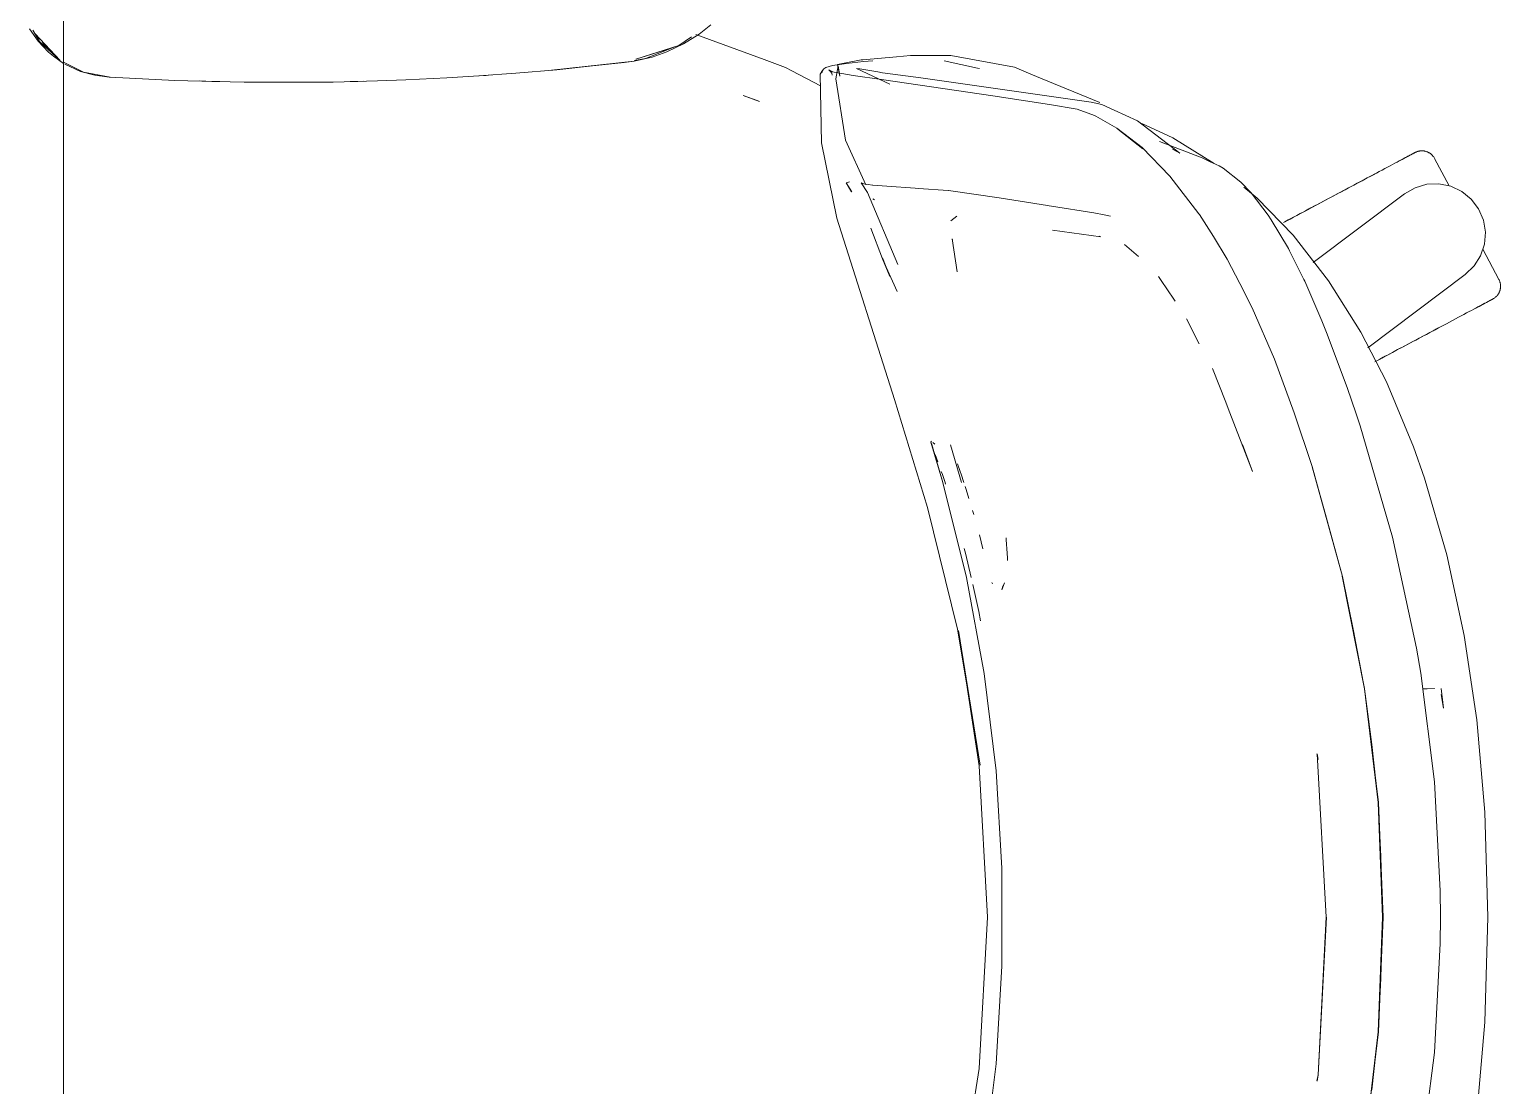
# Model space of a CAD drawing. Header units: millimetres. Extents: x 155927 to 326028, y -36033 to 97293.
# Drawn here: x 196290.9 to 196699, y 33483.2 to 33776 of the extents above; entities that cross this region are included whole.
import ezdxf

# ---------------------------------------------------------------- set-up
doc = ezdxf.new("R2010")
doc.units = ezdxf.units.MM
doc.header["$MEASUREMENT"] = 0
doc.layers.add('G-IMPT', color=8, linetype='CONTINUOUS', lineweight=9)
doc.layers.add('I-FURN', color=8, linetype='CONTINUOUS', lineweight=9)

msp = doc.modelspace()

# ---------------------------------------------------------------- linework, layer by layer
at = {"layer": 'G-IMPT'}
for p, q in [((196293.36, 33772.75), (196290.91, 33776.21)), ((196291.84, 33775.85), (196293.73, 33772.69)), ((196292.53, 33774.78), (196293.81, 33773.31)), ((196292.53, 33774.78), (196299.44, 33767.39)), ((196472.35, 33771.99), (196476.67, 33774.72)), ((196475.78, 33774.6), (196494.72, 33767.66)), ((196479.98, 33777.34), (196476.67, 33774.72)), ((196296.22, 33769.7), (196293.36, 33772.75)), ((196293.73, 33772.69), (196299.44, 33767.39)), ((196294.44, 33772.59), (196297.03, 33769.62)), ((196471.02, 33771.6), (196459.17, 33767.78)), ((196468.32, 33770.69), (196459.17, 33767.78)), ((196461.8, 33767.99), (196469.99, 33771.19)), ((196472.35, 33771.99), (196467.77, 33769.8)), ((196471.02, 33771.6), (196468.32, 33770.69)), ((196471.02, 33771.6), (196474.6, 33774.02)), ((196296.22, 33769.7), (196297.55, 33768.57)), ((196299.44, 33767.39), (196297.03, 33769.62)), ((196300.4, 33766.61), (196297.55, 33768.57)), ((196301.67, 33766.29), (196300.4, 33766.91)), ((196458.67, 33767.2), (196435.72, 33764.74)), ((196435.72, 33764.74), (196455.86, 33766.86)), ((196458.67, 33767.2), (196437.24, 33764.84)), ((196458.67, 33767.2), (196455.86, 33766.86)), ((196458.67, 33767.2), (196463.63, 33768.35)), ((196458.75, 33767.41), (196461.8, 33767.99)), ((196467.77, 33769.8), (196463.63, 33768.35)), ((196494.72, 33767.66), (196500.69, 33765.47)), ((196516.95, 33766.53), (196513.67, 33765.99)), ((196517.36, 33766.78), (196515.04, 33766.34)), ((196516.95, 33766.53), (196517.56, 33766.6)), ((196521.61, 33767.6), (196517.36, 33766.78)), ((196517.56, 33766.6), (196522.25, 33767.12)), ((196522.08, 33767.64), (196521.61, 33767.6)), ((196522.08, 33767.64), (196531.4, 33768.44)), ((196522.25, 33767.12), (196524.84, 33767.33)), ((196531.4, 33768.44), (196535.36, 33768.78)), ((196539.53, 33768.78), (196535.36, 33768.78)), ((196546.5, 33768.76), (196539.53, 33768.78)), ((196544.63, 33767.35), (196553.94, 33765.3)), ((196546.5, 33768.76), (196564.19, 33765.52)), ((196300.77, 33766.37), (196305.09, 33764.38)), ((196301.67, 33766.29), (196305.93, 33764.18)), ((196309.04, 33763.31), (196305.09, 33764.38)), ((196305.93, 33764.18), (196313.28, 33762.81)), ((196313.05, 33762.81), (196309.04, 33763.31)), ((196318.72, 33762.53), (196313.05, 33762.81)), ((196318.72, 33762.53), (196331.28, 33761.91)), ((196395.37, 33762.03), (196406.68, 33762.57)), ((196415.55, 33763.13), (196406.68, 33762.57)), ((196415.55, 33763.13), (196425.84, 33763.86)), ((196417.59, 33763.27), (196415.69, 33763.18)), ((196417.59, 33763.27), (196419.01, 33763.4)), ((196437.24, 33764.84), (196425.84, 33763.86)), ((196502.45, 33764.54), (196500.69, 33765.47)), ((196510.35, 33760.4), (196502.45, 33764.54)), ((196510.29, 33763.59), (196510.89, 33764.62)), ((196510.67, 33744.6), (196510.29, 33763.59)), ((196510.77, 33764), (196510.89, 33764.62)), ((196510.77, 33764), (196510.87, 33764.55)), ((196510.89, 33764.62), (196510.87, 33764.55)), ((196511.27, 33765.12), (196510.89, 33764.62)), ((196511.81, 33765.44), (196511.27, 33765.12)), ((196511.81, 33765.44), (196513.67, 33765.99)), ((196513.16, 33764.4), (196512.66, 33764.79)), ((196513.75, 33764.23), (196512.66, 33764.79)), ((196513.75, 33764.23), (196513.13, 33764.4)), ((196513.13, 33764.4), (196519.4, 33763.29)), ((196513.16, 33764.4), (196513.48, 33763.86)), ((196513.56, 33763.36), (196513.48, 33763.86)), ((196515.27, 33765.93), (196514.59, 33762.35)), ((196517.3, 33745.3), (196514.59, 33762.35)), ((196515.76, 33763.06), (196515.04, 33766.34)), ((196515.76, 33763.06), (196515.27, 33765.93)), ((196519.4, 33763.29), (196527.25, 33762.18)), ((196520.37, 33765.2), (196529.56, 33760.84)), ((196520.37, 33765.2), (196521.24, 33765.06)), ((196526.26, 33764.23), (196521.24, 33765.06)), ((196526.26, 33764.23), (196527.55, 33764.01)), ((196538.22, 33762.57), (196527.55, 33764.01)), ((196538.22, 33762.57), (196585.43, 33755.9)), ((196553.94, 33765.3), (196554.51, 33765.15)), ((196564.19, 33765.52), (196568.05, 33763.92)), ((196571.42, 33762.53), (196568.05, 33763.92)), ((196587.87, 33755.74), (196571.42, 33762.53)), ((196334.82, 33761.79), (196331.28, 33761.91)), ((196350.49, 33761.41), (196334.82, 33761.79)), ((196338.22, 33761.73), (196341.55, 33761.59)), ((196343.77, 33761.59), (196341.55, 33761.59)), ((196350.49, 33761.41), (196355, 33761.36)), ((196355, 33761.36), (196369.72, 33761.37)), ((196375.19, 33761.44), (196369.72, 33761.37)), ((196375.19, 33761.44), (196387.49, 33761.73)), ((196381.97, 33761.58), (196379.89, 33761.58)), ((196383.62, 33761.65), (196381.97, 33761.58)), ((196395.37, 33762.03), (196387.49, 33761.73)), ((196527.25, 33762.18), (196558.13, 33757.63)), ((196493.41, 33756.06), (196488.95, 33757.7)), ((196488.95, 33757.7), (196492.83, 33756.32)), ((196493.41, 33756.06), (196492.83, 33756.32)), ((196558.13, 33757.63), (196573.89, 33755.23)), ((196581.57, 33753.93), (196573.89, 33755.23)), ((196585.43, 33755.9), (196588.43, 33755.25)), ((196591.79, 33753.68), (196588.43, 33755.25)), ((196581.57, 33753.93), (196586.36, 33752.18)), ((196586.78, 33751.97), (196586.36, 33752.18)), ((196592.61, 33748.68), (196586.78, 33751.97)), ((196591.79, 33753.68), (196598.31, 33750.64)), ((196610.02, 33741.7), (196598.31, 33750.64)), ((196592.61, 33748.68), (196599.58, 33743.26)), ((196599.79, 33742.96), (196592.84, 33748.35)), ((196592.84, 33748.35), (196596.21, 33745.76)), ((196599.5, 33749.97), (196608.13, 33745.99)), ((196510.67, 33744.6), (196514.87, 33723.65)), ((196517.3, 33745.3), (196522.91, 33732.95)), ((196599.79, 33742.96), (196596.21, 33745.76)), ((196607.31, 33735.36), (196599.58, 33743.26)), ((196604.36, 33744.94), (196616.27, 33740.43)), ((196610.02, 33741.7), (196607.98, 33742.86)), ((196608.13, 33745.99), (196619.58, 33738.87)), ((196618.5, 33739.35), (196616.27, 33740.43)), ((196620.93, 33738.18), (196618.5, 33739.35)), ((196622.07, 33737.56), (196620.93, 33738.18)), ((196607.31, 33735.36), (196615.33, 33724.92)), ((196622.07, 33737.56), (196626.93, 33733.7)), ((196517.44, 33733.48), (196517.5, 33733.5)), ((196517.44, 33733.48), (196519.03, 33731.01)), ((196518.38, 33733.77), (196517.5, 33733.5)), ((196519.03, 33731.01), (196517.5, 33733.5)), ((196517.5, 33733.5), (196518.99, 33731.03)), ((196522.37, 33733.18), (196521.65, 33733.47)), ((196521.65, 33733.47), (196523.41, 33730.8)), ((196522.37, 33733.18), (196522.38, 33733.18)), ((196524.76, 33732.88), (196522.38, 33733.18)), ((196523.41, 33730.8), (196531.84, 33710.82)), ((196524.76, 33732.88), (196524.84, 33732.88)), ((196528.72, 33732.58), (196524.84, 33732.88)), ((196536.58, 33732.02), (196528.72, 33732.58)), ((196537.56, 33731.95), (196536.58, 33732.02)), ((196545.81, 33731.33), (196537.56, 33731.95)), ((196545.81, 33731.33), (196545.89, 33731.32)), ((196559.96, 33729.29), (196545.89, 33731.32)), ((196626.93, 33733.7), (196629.83, 33730.68)), ((196631.5, 33729.26), (196627.82, 33732.26)), ((196629.83, 33730.68), (196634.54, 33724.55)), ((196524.86, 33729.08), (196525.3, 33728.81)), ((196559.96, 33729.29), (196573.31, 33727.17)), ((196573.31, 33727.17), (196573.82, 33727.09)), ((196574.43, 33727), (196573.82, 33727.09)), ((196574.43, 33727), (196586.16, 33725.2)), ((196631.5, 33729.26), (196641.46, 33718.96)), ((196530.86, 33673.41), (196514.87, 33723.65)), ((196546.55, 33722.94), (196548.19, 33724.22)), ((196586.16, 33725.2), (196586.62, 33725.12)), ((196588.61, 33724.7), (196586.62, 33725.12)), ((196590.77, 33724.24), (196588.61, 33724.7)), ((196615.5, 33724.67), (196615.33, 33724.92)), ((196619.39, 33718.57), (196615.5, 33724.67)), ((196634.54, 33724.55), (196635.41, 33723.26)), ((196640.14, 33715.26), (196635.41, 33723.26)), ((196527.55, 33712.46), (196524.29, 33720.93)), ((196546.9, 33717.99), (196548.3, 33708.83)), ((196546.9, 33717.99), (196546.94, 33717.64)), ((196574.73, 33720.32), (196588.09, 33718.54)), ((196588.09, 33718.54), (196587.62, 33718.68)), ((196619.39, 33718.57), (196623.15, 33712.34)), ((196651.26, 33706.36), (196641.46, 33718.96)), ((196598.59, 33713.04), (196594.68, 33716.38)), ((196640.45, 33714.66), (196640.14, 33715.26)), ((196640.45, 33714.66), (196644.45, 33706.65)), ((196529.56, 33707.56), (196527.54, 33712.67)), ((196527.54, 33712.67), (196529.56, 33707.56)), ((196527.55, 33712.46), (196529.56, 33707.56)), ((196528.57, 33710.08), (196531.61, 33703.37)), ((196626.72, 33705.55), (196623.15, 33712.34)), ((196604.86, 33706.41), (196604.11, 33707.51)), ((196604.86, 33706.41), (196608.35, 33701.27)), ((196626.72, 33705.55), (196630.11, 33698.82)), ((196644.67, 33706.21), (196644.45, 33706.65)), ((196644.67, 33706.21), (196649.44, 33695.25)), ((196660.24, 33692.07), (196651.26, 33706.36)), ((196608.35, 33701.27), (196608.75, 33700.7)), ((196636.29, 33684.6), (196630.11, 33698.82)), ((196611.89, 33695.8), (196615.43, 33688.83)), ((196649.44, 33695.25), (196650.92, 33691.57)), ((196656.52, 33676.5), (196650.92, 33691.57)), ((196667.33, 33678.29), (196660.24, 33692.07)), ((196622.78, 33672.64), (196619.06, 33681.96)), ((196619.06, 33681.96), (196620.06, 33679.72)), ((196641.75, 33669.72), (196636.29, 33684.6)), ((196674.84, 33660.32), (196667.33, 33678.29)), ((196540.04, 33643.43), (196530.86, 33673.41)), ((196623.45, 33670.91), (196622.78, 33672.64)), ((196656.52, 33676.5), (196658.86, 33669.67)), ((196630.16, 33653.46), (196623.45, 33670.91)), ((196641.75, 33669.72), (196646.75, 33654.8)), ((196660.05, 33666.07), (196658.86, 33669.67)), ((196660.05, 33666.07), (196669, 33635.24)), ((196541, 33661.6), (196541.13, 33661.85)), ((196544.27, 33650.38), (196541, 33661.6)), ((196544.27, 33650.38), (196541.15, 33661.2)), ((196541.21, 33660.91), (196541.15, 33661.2)), ((196544.27, 33650.38), (196541.21, 33660.91)), ((196542.09, 33661.06), (196541.48, 33661.45)), ((196542.09, 33661.06), (196541.88, 33661.21)), ((196549.46, 33650.38), (196546.43, 33660.81)), ((196630.16, 33653.46), (196627.44, 33660.89)), ((196542.54, 33657.13), (196542.14, 33658.2)), ((196542.89, 33656.16), (196542.54, 33657.13)), ((196674.84, 33660.32), (196677.92, 33651.58)), ((196543.87, 33653.41), (196544.16, 33652.61)), ((196544.9, 33650.38), (196544.16, 33652.61)), ((196548.34, 33655.56), (196549.1, 33653.4)), ((196549.35, 33652.68), (196549.1, 33653.4)), ((196549.35, 33652.68), (196550.12, 33650.37)), ((196650.48, 33641.55), (196646.71, 33654.71)), ((196655.14, 33624.3), (196646.71, 33654.71)), ((196655.14, 33624.3), (196646.75, 33654.8)), ((196550.82, 33624.06), (196544.27, 33650.38)), ((196544.9, 33650.38), (196545.05, 33649.92)), ((196550.5, 33649.24), (196550.75, 33648.46)), ((196550.75, 33648.46), (196551.54, 33645.97)), ((196677.92, 33651.58), (196684.09, 33630.34)), ((196540.04, 33643.43), (196548.35, 33609.75)), ((196552.53, 33642.67), (196552.86, 33641.55)), ((196650.48, 33641.55), (196655.14, 33624.3)), ((196554.44, 33635.88), (196555.43, 33632.02)), ((196554.44, 33635.88), (196554.83, 33634.35)), ((196550.58, 33630.8), (196550.24, 33632.08)), ((196561.86, 33634.53), (196561.82, 33635.01)), ((196562.13, 33630.82), (196561.86, 33634.53)), ((196675.66, 33604.45), (196669, 33635.24)), ((196552.14, 33624.05), (196550.58, 33630.8)), ((196562.13, 33630.82), (196562.23, 33629.45)), ((196562.24, 33628.75), (196562.23, 33629.45)), ((196684.09, 33630.34), (196688.91, 33607.98)), ((196550.82, 33624.06), (196555.75, 33597.4)), ((196661.31, 33593.18), (196655.1, 33624.42)), ((196655.1, 33624.42), (196661.31, 33593.25)), ((196655.14, 33624.3), (196658.21, 33609.28)), ((196554.29, 33614.65), (196552.59, 33622.07)), ((196558.03, 33622.26), (196557.9, 33622.67)), ((196560.7, 33620.66), (196561.39, 33622.61)), ((196560.7, 33620.66), (196560.92, 33621.71)), ((196554.77, 33612.02), (196554.29, 33614.65)), ((196548.35, 33609.75), (196554.61, 33572.01)), ((196554.35, 33571.83), (196548.62, 33609.37)), ((196554.61, 33572.01), (196548.62, 33609.37)), ((196661.31, 33593.18), (196658.21, 33609.28)), ((196692.4, 33584.56), (196688.91, 33607.98)), ((196676.85, 33597.53), (196675.66, 33604.45)), ((196555.75, 33597.4), (196559.05, 33570.48)), ((196680.66, 33567.36), (196676.85, 33597.53)), ((196665.14, 33561.66), (196661.31, 33593.25)), ((196663.26, 33577.7), (196661.31, 33593.18)), ((196665.1, 33561.62), (196661.31, 33593.18)), ((196677.4, 33593.17), (196678.64, 33593.22)), ((196680.73, 33593.29), (196678.64, 33593.22)), ((196680.73, 33593.29), (196680.62, 33593.29)), ((196682.5, 33593.26), (196683.15, 33587.85)), ((196682.58, 33591.61), (196683.15, 33587.85)), ((196694.66, 33558.99), (196692.4, 33584.56)), ((196648.09, 33575.12), (196648.14, 33574.88)), ((196650.64, 33529.85), (196648.14, 33575.19)), ((196648.14, 33575.19), (196648.37, 33573.57)), ((196648.37, 33573.57), (196648.14, 33574.88)), ((196663.26, 33577.7), (196665.1, 33561.62)), ((196554.35, 33571.83), (196556.71, 33529.85)), ((196560.7, 33543.41), (196559.05, 33570.48)), ((196682.28, 33537.16), (196680.66, 33567.36)), ((196665.1, 33561.62), (196665.77, 33546.73)), ((196665.1, 33561.62), (196666.24, 33529.85)), ((196666.47, 33529.85), (196665.14, 33561.66)), ((196695.51, 33529.85), (196694.66, 33558.99)), ((196665.77, 33546.73), (196666.24, 33529.85)), ((196560.7, 33516.29), (196560.7, 33543.41)), ((196682.28, 33537.16), (196682.37, 33529.85)), ((196554.35, 33487.86), (196556.71, 33529.85)), ((196650.7, 33529.85), (196648.37, 33486.12)), ((196650.64, 33529.85), (196648.37, 33486.12)), ((196665.1, 33498.07), (196666.24, 33529.85)), ((196665.14, 33498.03), (196666.47, 33529.85)), ((196665.77, 33512.96), (196666.24, 33529.85)), ((196682.28, 33522.53), (196682.37, 33529.85)), ((196694.66, 33500.7), (196695.51, 33529.85)), ((196682.28, 33522.53), (196680.66, 33492.33)), ((196560.7, 33516.29), (196559.05, 33489.21)), ((196665.77, 33512.96), (196665.1, 33498.07)), ((196665.1, 33498.07), (196661.31, 33466.52)), ((196665.14, 33498.03), (196661.31, 33466.44)), ((196665.1, 33498.07), (196663.26, 33481.99)), ((196692.4, 33475.13), (196694.66, 33500.7)), ((196555.75, 33462.3), (196559.05, 33489.21)), ((196680.66, 33492.33), (196676.85, 33462.16)), ((196548.35, 33449.94), (196554.35, 33487.86)), ((196648.37, 33486.12), (196648.11, 33484.34)), ((196648.37, 33486.12), (196648.14, 33484.81)), ((196648.09, 33484.57), (196648.14, 33484.81))]:
    msp.add_line(p, q, dxfattribs=at)
at = {"layer": 'I-FURN'}
for p, q in [((196300.4, 32807.61), (196300.4, 34207.61)), ((196300.4, 34207.61), (196300.4, 32807.61)), ((196675.28, 33741.89), (196675.43, 33741.96)), ((196675.43, 33741.96), (196675.57, 33742.03)), ((196675.57, 33742.03), (196675.72, 33742.09)), ((196675.72, 33742.09), (196675.87, 33742.15)), ((196675.87, 33742.15), (196676.03, 33742.2)), ((196676.03, 33742.2), (196676.18, 33742.24)), ((196676.18, 33742.24), (196676.34, 33742.28)), ((196676.34, 33742.28), (196676.5, 33742.31)), ((196676.5, 33742.31), (196676.66, 33742.33)), ((196676.66, 33742.33), (196676.82, 33742.35)), ((196676.82, 33742.35), (196676.98, 33742.36)), ((196676.98, 33742.36), (196677.14, 33742.36)), ((196677.14, 33742.36), (196677.3, 33742.36)), ((196677.3, 33742.36), (196677.46, 33742.35)), ((196677.46, 33742.35), (196677.62, 33742.34)), ((196677.62, 33742.34), (196677.78, 33742.32)), ((196677.78, 33742.32), (196677.94, 33742.29)), ((196677.94, 33742.29), (196678.1, 33742.26)), ((196678.1, 33742.26), (196678.25, 33742.22)), ((196678.25, 33742.22), (196678.41, 33742.17)), ((196678.41, 33742.17), (196678.56, 33742.12)), ((196678.56, 33742.12), (196678.71, 33742.06)), ((196678.71, 33742.06), (196678.86, 33741.99)), ((196678.86, 33741.99), (196679, 33741.92)), ((196668.37, 33738.21), (196667.66, 33737.84)), ((196669.04, 33738.57), (196668.37, 33738.21)), ((196669.69, 33738.92), (196669.04, 33738.57)), ((196670.31, 33739.25), (196669.69, 33738.92)), ((196670.89, 33739.56), (196670.31, 33739.25)), ((196670.58, 33739.39), (196671.15, 33739.69)), ((196671.44, 33739.85), (196670.89, 33739.56)), ((196671.15, 33739.69), (196671.68, 33739.98)), ((196671.96, 33740.12), (196671.44, 33739.85)), ((196671.68, 33739.98), (196672.19, 33740.25)), ((196672.44, 33740.38), (196671.96, 33740.12)), ((196672.19, 33740.25), (196672.65, 33740.49)), ((196672.89, 33740.62), (196672.44, 33740.38)), ((196672.65, 33740.49), (196673.08, 33740.72)), ((196673.3, 33740.84), (196672.89, 33740.62)), ((196673.08, 33740.72), (196673.47, 33740.93)), ((196673.67, 33741.03), (196673.3, 33740.84)), ((196673.47, 33740.93), (196673.83, 33741.12)), ((196674.01, 33741.21), (196673.67, 33741.03)), ((196673.83, 33741.12), (196674.15, 33741.29)), ((196674.3, 33741.37), (196674.01, 33741.21)), ((196674.15, 33741.29), (196674.43, 33741.44)), ((196674.56, 33741.51), (196674.3, 33741.37)), ((196674.43, 33741.44), (196674.67, 33741.56)), ((196674.78, 33741.63), (196674.56, 33741.51)), ((196674.67, 33741.56), (196674.87, 33741.67)), ((196674.96, 33741.72), (196674.78, 33741.63)), ((196674.87, 33741.67), (196675.03, 33741.76)), ((196675.1, 33741.8), (196674.96, 33741.72)), ((196675.03, 33741.76), (196675.15, 33741.82)), ((196675.2, 33741.85), (196675.1, 33741.8)), ((196675.15, 33741.82), (196675.23, 33741.87)), ((196675.26, 33741.88), (196675.2, 33741.85)), ((196675.23, 33741.87), (196675.28, 33741.89)), ((196675.28, 33741.89), (196675.26, 33741.88)), ((196675.28, 33741.89), (196675.28, 33741.89)), ((196679, 33741.92), (196679.15, 33741.85)), ((196679.15, 33741.85), (196679.29, 33741.77)), ((196679.29, 33741.77), (196679.42, 33741.68)), ((196679.42, 33741.68), (196679.55, 33741.59)), ((196679.55, 33741.59), (196679.68, 33741.49)), ((196679.68, 33741.49), (196679.81, 33741.39)), ((196679.81, 33741.39), (196679.93, 33741.28)), ((196679.93, 33741.28), (196680.04, 33741.17)), ((196680.04, 33741.17), (196680.15, 33741.05)), ((196680.15, 33741.05), (196680.26, 33740.93)), ((196680.26, 33740.93), (196680.36, 33740.8)), ((196680.36, 33740.8), (196680.46, 33740.67)), ((196680.46, 33740.67), (196680.55, 33740.54)), ((196680.55, 33740.54), (196680.63, 33740.4)), ((196680.63, 33740.4), (196680.71, 33740.26)), ((196680.71, 33740.26), (196680.73, 33740.23)), ((196684.76, 33732.64), (196680.73, 33740.23)), ((196660.18, 33733.86), (196659.25, 33733.37)), ((196659.68, 33733.6), (196660.61, 33734.09)), ((196661.1, 33734.35), (196660.18, 33733.86)), ((196660.61, 33734.09), (196661.51, 33734.57)), ((196661.99, 33734.83), (196661.1, 33734.35)), ((196661.51, 33734.57), (196662.4, 33735.04)), ((196662.87, 33735.29), (196661.99, 33734.83)), ((196662.4, 33735.04), (196663.27, 33735.5)), ((196663.73, 33735.75), (196662.87, 33735.29)), ((196663.27, 33735.5), (196664.11, 33735.95)), ((196664.56, 33736.19), (196663.73, 33735.75)), ((196665.37, 33736.62), (196664.56, 33736.19)), ((196666.16, 33737.04), (196665.37, 33736.62)), ((196666.92, 33737.45), (196666.16, 33737.04)), ((196667.66, 33737.84), (196666.92, 33737.45)), ((196647.07, 33711.37), (196672.39, 33730.45)), ((196652.42, 33729.74), (196651.42, 33729.2)), ((196651.88, 33729.45), (196652.88, 33729.98)), ((196653.42, 33730.27), (196652.42, 33729.74)), ((196652.88, 33729.98), (196653.88, 33730.51)), ((196654.42, 33730.8), (196653.42, 33730.27)), ((196653.88, 33730.51), (196654.87, 33731.04)), ((196655.4, 33731.32), (196654.42, 33730.8)), ((196654.87, 33731.04), (196655.86, 33731.56)), ((196656.38, 33731.84), (196655.4, 33731.32)), ((196655.86, 33731.56), (196656.83, 33732.08)), ((196657.35, 33732.36), (196656.38, 33731.84)), ((196656.83, 33732.08), (196657.79, 33732.59)), ((196658.31, 33732.87), (196657.35, 33732.36)), ((196657.79, 33732.59), (196658.75, 33733.1)), ((196659.25, 33733.37), (196658.31, 33732.87)), ((196658.75, 33733.1), (196659.68, 33733.6)), ((196672.39, 33730.45), (196675.31, 33732.14)), ((196675.31, 33732.14), (196678.55, 33733.08)), ((196678.55, 33733.08), (196681.92, 33733.22)), ((196681.92, 33733.22), (196685.22, 33732.55)), ((196685.22, 33732.55), (196688.27, 33731.11)), ((196688.27, 33731.11), (196690.89, 33728.98)), ((196643.91, 33725.21), (196644.88, 33725.73)), ((196645.42, 33726.01), (196644.43, 33725.49)), ((196644.88, 33725.73), (196645.87, 33726.25)), ((196646.41, 33726.54), (196645.42, 33726.01)), ((196645.87, 33726.25), (196646.87, 33726.78)), ((196647.4, 33727.07), (196646.41, 33726.54)), ((196646.87, 33726.78), (196647.87, 33727.31)), ((196648.41, 33727.6), (196647.4, 33727.07)), ((196647.87, 33727.31), (196648.87, 33727.85)), ((196649.41, 33728.14), (196648.41, 33727.6)), ((196648.87, 33727.85), (196649.87, 33728.38)), ((196650.42, 33728.67), (196649.41, 33728.14)), ((196649.87, 33728.38), (196650.88, 33728.92)), ((196651.42, 33729.2), (196650.42, 33728.67)), ((196650.88, 33728.92), (196651.88, 33729.45)), ((196690.89, 33728.98), (196692.92, 33726.28)), ((196692.92, 33726.28), (196694.24, 33723.18)), ((196639.68, 33722.96), (196638.78, 33722.48)), ((196639.19, 33722.7), (196640.11, 33723.19)), ((196640.61, 33723.45), (196639.68, 33722.96)), ((196640.11, 33723.19), (196641.04, 33723.68)), ((196641.54, 33723.95), (196640.61, 33723.45)), ((196641.04, 33723.68), (196641.98, 33724.18)), ((196642.5, 33724.46), (196641.54, 33723.95)), ((196641.98, 33724.18), (196642.94, 33724.69)), ((196643.46, 33724.97), (196642.5, 33724.46)), ((196642.94, 33724.69), (196643.91, 33725.21)), ((196644.43, 33725.49), (196643.46, 33724.97)), ((196694.24, 33723.18), (196694.79, 33719.85)), ((196694.79, 33719.85), (196694.52, 33716.49)), ((196694.52, 33716.49), (196693.46, 33713.29)), ((196698.54, 33706.73), (196694.07, 33715.14)), ((196691.66, 33710.44), (196689.23, 33708.1)), ((196693.46, 33713.29), (196691.66, 33710.44)), ((196689.23, 33708.1), (196662.16, 33687.7)), ((196698.54, 33706.73), (196698.62, 33706.58)), ((196698.62, 33706.58), (196698.68, 33706.44)), ((196698.68, 33706.44), (196698.74, 33706.29)), ((196698.74, 33706.29), (196698.8, 33706.14)), ((196698.8, 33706.14), (196698.85, 33705.98)), ((196698.85, 33705.98), (196698.89, 33705.83)), ((196698.89, 33705.83), (196698.93, 33705.67)), ((196698.93, 33705.67), (196698.96, 33705.51)), ((196698.96, 33705.51), (196698.98, 33705.35)), ((196698.98, 33705.35), (196699, 33705.19)), ((196696.46, 33701.06), (196696.63, 33701.14)), ((196696.7, 33701.18), (196696.56, 33701.11)), ((196696.63, 33701.14), (196696.75, 33701.21)), ((196696.8, 33701.23), (196696.7, 33701.18)), ((196696.75, 33701.21), (196696.83, 33701.25)), ((196696.86, 33701.27), (196696.8, 33701.23)), ((196696.83, 33701.25), (196696.87, 33701.27)), ((196696.88, 33701.28), (196696.86, 33701.27)), ((196696.87, 33701.27), (196696.88, 33701.28)), ((196696.92, 33701.3), (196696.88, 33701.28)), ((196697.06, 33701.38), (196696.92, 33701.3)), ((196697.19, 33701.46), (196697.06, 33701.38)), ((196697.33, 33701.55), (196697.19, 33701.46)), ((196697.45, 33701.65), (196697.33, 33701.55)), ((196697.58, 33701.75), (196697.45, 33701.65)), ((196697.7, 33701.86), (196697.58, 33701.75)), ((196697.82, 33701.97), (196697.7, 33701.86)), ((196697.93, 33702.08), (196697.82, 33701.97)), ((196698.04, 33702.2), (196697.93, 33702.08)), ((196698.14, 33702.33), (196698.04, 33702.2)), ((196698.24, 33702.46), (196698.14, 33702.33)), ((196698.33, 33702.59), (196698.24, 33702.46)), ((196698.42, 33702.72), (196698.33, 33702.59)), ((196698.5, 33702.86), (196698.42, 33702.72)), ((196698.58, 33703), (196698.5, 33702.86)), ((196698.65, 33703.15), (196698.58, 33703)), ((196698.71, 33703.3), (196698.65, 33703.15)), ((196698.77, 33703.45), (196698.71, 33703.3)), ((196698.82, 33703.6), (196698.77, 33703.45)), ((196698.87, 33703.75), (196698.82, 33703.6)), ((196698.91, 33703.91), (196698.87, 33703.75)), ((196698.94, 33704.07), (196698.91, 33703.91)), ((196698.97, 33704.23), (196698.94, 33704.07)), ((196698.99, 33704.39), (196698.97, 33704.23)), ((196699.01, 33704.55), (196698.99, 33704.39)), ((196699, 33705.19), (196699.01, 33705.03)), ((196699.01, 33705.03), (196699.02, 33704.87)), ((196699.02, 33704.87), (196699.01, 33704.71)), ((196699.01, 33704.71), (196699.01, 33704.55)), ((196688.86, 33697.01), (196689.58, 33697.4)), ((196689.58, 33697.4), (196690.28, 33697.77)), ((196690.28, 33697.77), (196690.94, 33698.12)), ((196690.94, 33698.12), (196691.57, 33698.46)), ((196691.57, 33698.46), (196692.18, 33698.78)), ((196692.49, 33698.94), (196691.9, 33698.63)), ((196692.18, 33698.78), (196692.74, 33699.08)), ((196693.04, 33699.23), (196692.49, 33698.94)), ((196692.74, 33699.08), (196693.28, 33699.36)), ((196693.55, 33699.51), (196693.04, 33699.23)), ((196693.28, 33699.36), (196693.78, 33699.63)), ((196694.04, 33699.77), (196693.55, 33699.51)), ((196693.78, 33699.63), (196694.25, 33699.88)), ((196694.48, 33700), (196694.04, 33699.77)), ((196694.25, 33699.88), (196694.68, 33700.11)), ((196694.89, 33700.22), (196694.48, 33700)), ((196694.68, 33700.11), (196695.07, 33700.31)), ((196695.27, 33700.42), (196694.89, 33700.22)), ((196695.07, 33700.31), (196695.43, 33700.5)), ((196695.6, 33700.6), (196695.27, 33700.42)), ((196695.43, 33700.5), (196695.74, 33700.67)), ((196695.9, 33700.76), (196695.6, 33700.6)), ((196695.74, 33700.67), (196696.02, 33700.82)), ((196696.16, 33700.89), (196695.9, 33700.76)), ((196696.02, 33700.82), (196696.26, 33700.95)), ((196696.38, 33701.01), (196696.16, 33700.89)), ((196696.26, 33700.95), (196696.46, 33701.06)), ((196696.56, 33701.11), (196696.38, 33701.01)), ((196680.34, 33692.48), (196681.28, 33692.98)), ((196681.78, 33693.25), (196680.85, 33692.75)), ((196681.28, 33692.98), (196682.2, 33693.47)), ((196682.69, 33693.73), (196681.78, 33693.25)), ((196682.2, 33693.47), (196683.11, 33693.95)), ((196683.11, 33693.95), (196683.99, 33694.43)), ((196683.99, 33694.43), (196684.86, 33694.89)), ((196684.86, 33694.89), (196685.71, 33695.34)), ((196685.71, 33695.34), (196686.53, 33695.78)), ((196686.53, 33695.78), (196687.33, 33696.2)), ((196687.33, 33696.2), (196688.11, 33696.61)), ((196688.11, 33696.61), (196688.86, 33697.01)), ((196674.02, 33689.12), (196673.02, 33688.59)), ((196673.48, 33688.83), (196674.48, 33689.37)), ((196675.02, 33689.65), (196674.02, 33689.12)), ((196674.48, 33689.37), (196675.48, 33689.9)), ((196676.01, 33690.18), (196675.02, 33689.65)), ((196675.48, 33689.9), (196676.47, 33690.42)), ((196677, 33690.71), (196676.01, 33690.18)), ((196676.47, 33690.42), (196677.45, 33690.95)), ((196677.98, 33691.23), (196677, 33690.71)), ((196677.45, 33690.95), (196678.43, 33691.47)), ((196678.95, 33691.74), (196677.98, 33691.23)), ((196678.43, 33691.47), (196679.39, 33691.98)), ((196679.9, 33692.25), (196678.95, 33691.74)), ((196679.39, 33691.98), (196680.34, 33692.48)), ((196680.85, 33692.75), (196679.9, 33692.25)), ((196666.03, 33684.87), (196665.05, 33684.36)), ((196665.5, 33684.59), (196666.48, 33685.11)), ((196667.01, 33685.4), (196666.03, 33684.87)), ((196666.48, 33685.11), (196667.47, 33685.64)), ((196668, 33685.92), (196667.01, 33685.4)), ((196667.47, 33685.64), (196668.46, 33686.17)), ((196669, 33686.45), (196668, 33685.92)), ((196668.46, 33686.17), (196669.46, 33686.7)), ((196670, 33686.99), (196669, 33686.45)), ((196669.46, 33686.7), (196670.46, 33687.23)), ((196671.01, 33687.52), (196670, 33686.99)), ((196670.46, 33687.23), (196671.47, 33687.77)), ((196672.01, 33688.05), (196671.01, 33687.52)), ((196671.47, 33687.77), (196672.47, 33688.3)), ((196673.02, 33688.59), (196672.01, 33688.05)), ((196672.47, 33688.3), (196673.48, 33688.83)), ((196665.05, 33684.36), (196664.09, 33683.84)), ((196664.53, 33684.08), (196665.5, 33684.59))]:
    msp.add_line(p, q, dxfattribs=at)

doc.saveas('drawing.dxf')
